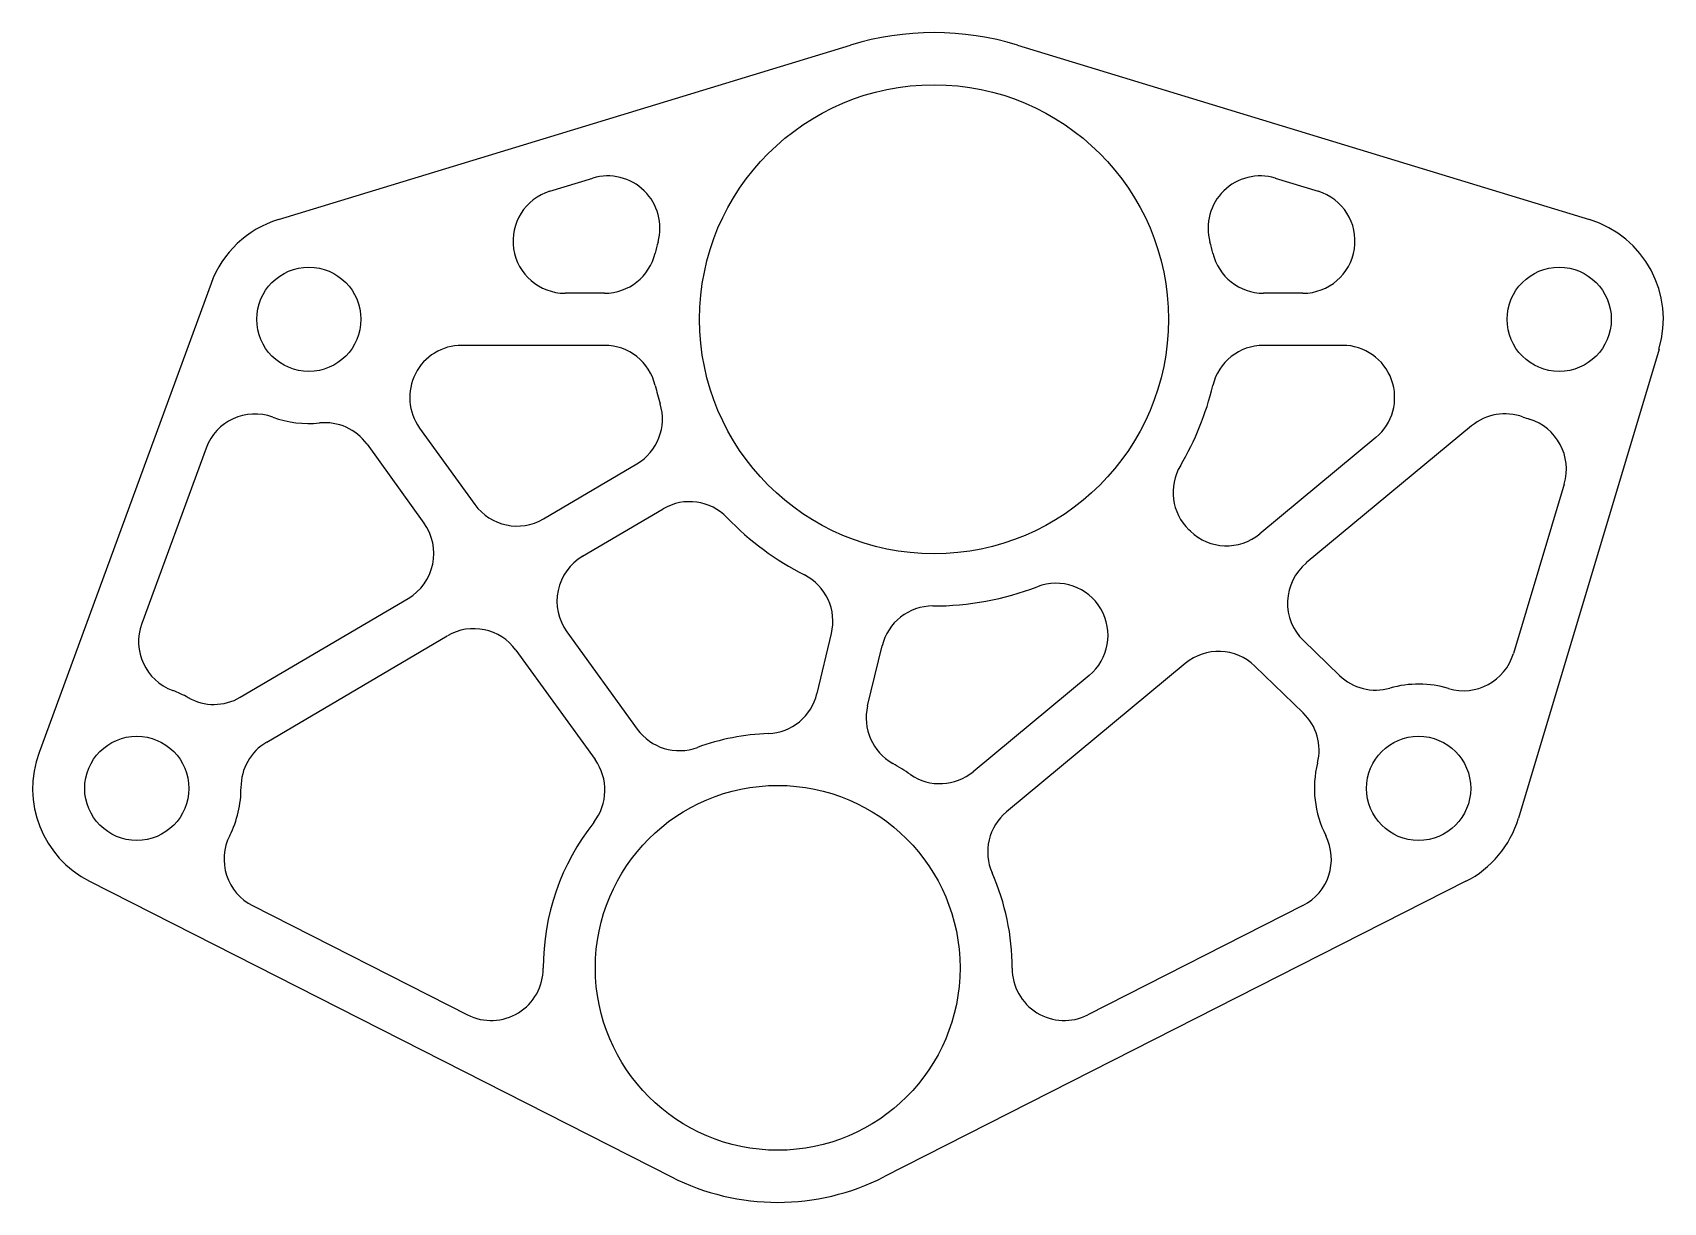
# Model space of a CAD drawing. Extents: x -3.16 to 0.75, y -2.12 to 0.69.
import ezdxf

# ---------------------------------------------------------------- set-up
doc = ezdxf.new("R2010")
doc.units = 0
doc.header["$MEASUREMENT"] = 0
doc.layers.add('VISIBLE', color=7, linetype='CONTINUOUS')

msp = doc.modelspace()

# ---------------------------------------------------------------- linework, layer by layer
at = {"layer": 'VISIBLE'}
for p, q in [((-2.5729, 0.2391), (-1.2005, 0.6576)), ((-0.7995, 0.6576), (0.5729, 0.2391)), ((-1.9216, 0.3071), (-1.8189, 0.3384)), ((-0.1811, 0.3384), (-0.0784, 0.3071)), ((-2.7347, 0.0861), (-3.1474, -1.0389)), ((-1.7906, 0.0625), (-1.8851, 0.0625)), ((-0.1149, 0.0625), (-0.2094, 0.0625)), ((-1.7906, -0.0625), (-2.133, -0.0625)), ((-0.0197, -0.0625), (-0.2094, -0.0625)), ((0.7395, -0.0718), (0.4022, -1.1968)), ((-2.2343, -0.2608), (-2.1017, -0.4441)), ((0.29, -0.2555), (-0.1067, -0.5845)), ((-2.7465, -0.309), (-2.9009, -0.7299)), ((-2.3603, -0.2998), (-2.2238, -0.4886)), ((0.0601, -0.2837), (-0.2182, -0.5146)), ((-1.937, -0.4786), (-1.7131, -0.3469)), ((0.5121, -0.3951), (0.3902, -0.8017)), ((-1.843, -0.5683), (-1.6498, -0.4547)), ((-0.3849, -0.5082), (-0.3884, -0.5048)), ((-2.6645, -0.9065), (-2.2617, -0.6696)), ((-2.6011, -1.0142), (-2.1677, -0.7593)), ((-1.8809, -0.7493), (-1.712, -0.9829)), ((-1.2807, -0.8978), (-1.246, -0.7539)), ((-0.0272, -0.8543), (-0.1138, -0.7705)), ((-2.003, -0.7938), (-1.8133, -1.0561)), ((-1.1592, -0.9271), (-1.1245, -0.7832)), ((-0.6276, -0.8542), (-0.9058, -1.085)), ((-0.397, -0.8253), (-0.826, -1.1812)), ((-0.1141, -0.9441), (-0.2303, -0.8317)), ((-3.0259, -1.3479), (-1.6297, -2.057)), ((0.2759, -1.3479), (-1.1203, -2.057)), ((-2.635, -1.4063), (-2.1191, -1.6682)), ((-0.115, -1.4063), (-0.6309, -1.6682))]:
    msp.add_line(p, q, dxfattribs=at)
for centre, radius in [((-1, 0), 0.5625), ((-2.5, 0), 0.125), ((0.5, 0), 0.125), ((-2.9127, -1.125), 0.125), ((0.1627, -1.125), 0.125), ((-1.375, -1.5554), 0.4375)]:
    msp.add_circle(centre, radius, dxfattribs=at)
for centre, radius, start, end in [((-1, 0), 0.6875, 73.0422, 106.9578), ((-1.7825, 0.2188), 0.125, 344.3788, 106.9578), ((-0.2175, 0.2188), 0.125, 73.0422, 195.6212), ((-1.8851, 0.1875), 0.125, 106.9578, 270), ((-0.1149, 0.1875), 0.125, 270, 73.0422), ((-2.5, 0), 0.25, 106.9578, 159.8529), ((0.5, 0), 0.25, 343.312, 73.0422), ((-1.7906, 0.1875), 0.125, 270, 346.6576), ((-1, 0), 0.6875, 164.3788, 166.6576), ((-1, 0), 0.6875, 13.3424, 15.6212), ((-0.2094, 0.1875), 0.125, 193.3424, 270), ((-2.133, -0.1875), 0.125, 90, 215.8771), ((-1.7906, -0.1875), 0.125, 13.3424, 90), ((-0.2094, -0.1875), 0.125, 90, 166.6576), ((-0.0197, -0.1875), 0.125, 309.6779, 90), ((-1, 0), 0.6875, 193.3424, 197.12), ((-1, 0), 0.6875, 329.2875, 346.6576), ((-2.6292, -0.3521), 0.125, 69.8529, 159.8529), ((-2.5, 0), 0.25, 249.8529, 275.8771), ((-1.7765, -0.2392), 0.125, 300.4624, 17.12), ((0.3698, -0.3517), 0.125, 69.6779, 129.6779), ((0.5, 0), 0.25, 249.6779, 253.312), ((-2.4616, -0.373), 0.125, 35.8771, 95.8771), ((0.3923, -0.3592), 0.125, 343.312, 73.312), ((-0.3015, -0.415), 0.125, 149.2875, 225.9451), ((-2.0004, -0.3709), 0.125, 215.8771, 300.4624), ((-1.5864, -0.5624), 0.125, 43.8048, 120.4624), ((-2.3251, -0.5618), 0.125, 300.4624, 35.8771), ((-1, 0), 0.6875, 223.8048, 243.1029), ((-0.298, -0.4183), 0.125, 225.9451, 309.6779), ((-1.7796, -0.6761), 0.125, 120.4624, 215.8771), ((-0.0268, -0.6807), 0.125, 129.6779, 225.9451), ((-1.3676, -0.7246), 0.125, 346.4452, 63.1029), ((-1, 0), 0.6875, 269.7876, 291.1099), ((-0.7074, -0.758), 0.125, 309.6779, 111.1099), ((-1.003, -0.8125), 0.125, 89.7876, 166.4452), ((-2.7836, -0.7729), 0.125, 159.8529, 249.8529), ((-2.1043, -0.867), 0.125, 35.8771, 120.4624), ((-0.3172, -0.9215), 0.125, 45.9451, 129.6779), ((0.2704, -0.7658), 0.125, 253.312, 343.312), ((0.0597, -0.7644), 0.125, 225.9451, 285.9451), ((-2.9127, -1.125), 0.25, 60.4624, 69.8529), ((-1.4023, -0.8685), 0.125, 272.2718, 346.4452), ((0.1627, -1.125), 0.25, 73.312, 105.9451), ((-2.7279, -0.7987), 0.125, 240.4624, 300.4624), ((-1.0377, -0.9564), 0.125, 166.4452, 240.6186), ((-0.201, -1.0339), 0.125, 345.9451, 45.9451), ((-2.5378, -1.122), 0.125, 120.4624, 180.4624), ((-1.6107, -0.9096), 0.125, 215.8771, 290.0505), ((-1.375, -1.5554), 0.5625, 92.2718, 110.0505), ((-2.9127, -1.125), 0.25, 159.8529, 243.0768), ((-1.9146, -1.1294), 0.125, 321.7037, 35.8771), ((-1.375, -1.5554), 0.5625, 55.5045, 60.6186), ((-0.9856, -0.9888), 0.125, 235.5045, 309.6779), ((0.1627, -1.125), 0.25, 165.9451, 206.9232), ((-2.9127, -1.125), 0.25, 333.0768, 0.4624), ((-1.375, -1.5554), 0.5625, 141.7037, 180.1125), ((-0.7462, -1.2774), 0.125, 129.6779, 203.8513), ((0.1627, -1.125), 0.25, 296.9232, 343.312), ((-2.5784, -1.2948), 0.125, 153.0768, 243.0768), ((-0.1716, -1.2948), 0.125, 296.9232, 26.9232), ((-1.375, -1.5554), 0.5625, 359.8875, 23.8513), ((-2.0625, -1.5568), 0.125, 243.0768, 0.1125), ((-0.6875, -1.5568), 0.125, 179.8875, 296.9232), ((-1.375, -1.5554), 0.5625, 243.0768, 296.9232)]:
    msp.add_arc(centre, radius, start, end, dxfattribs=at)

doc.saveas('drawing.dxf')
